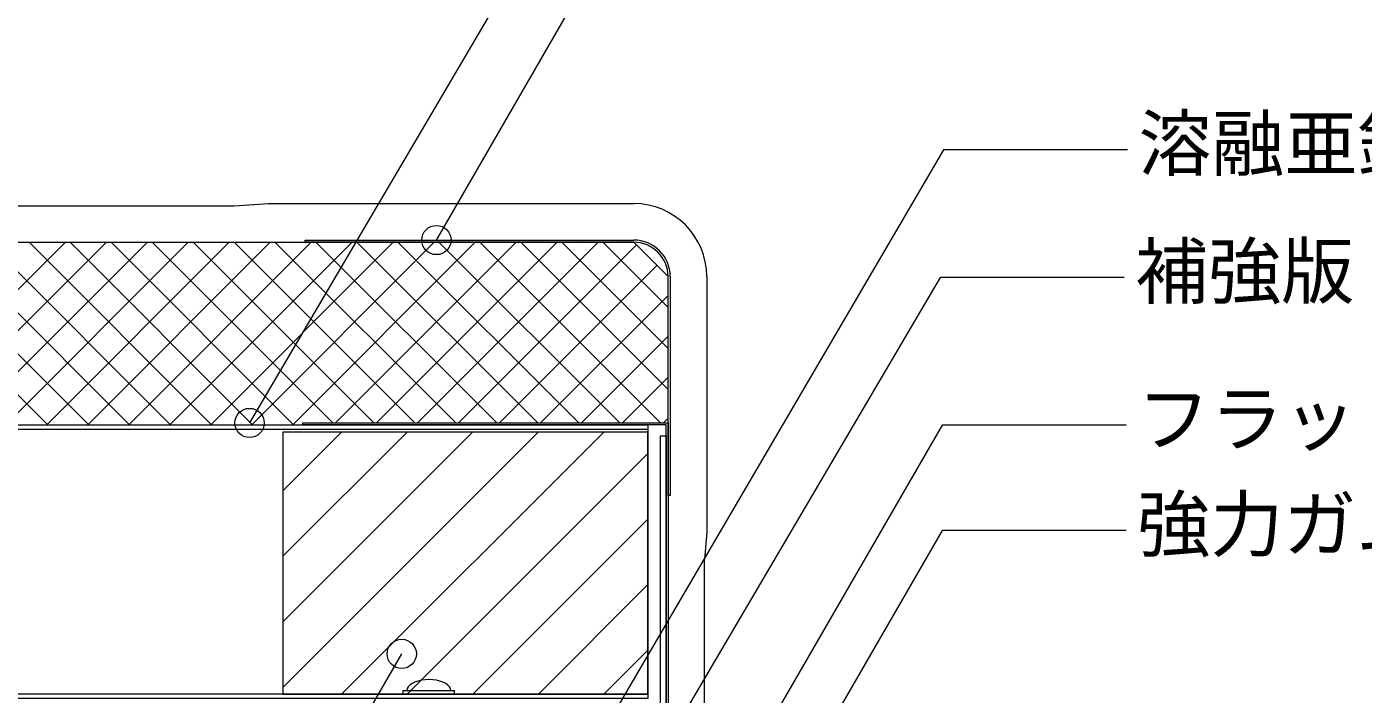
# Model space of a CAD drawing. Units: millimetres, scale not verified. Extents: x -1380 to 1380, y -955 to 955.
# Drawn here: x 93.9 to 459.9, y -243 to -60.2 of the extents above; entities that cross this region are included whole.
import ezdxf
from ezdxf.enums import TextEntityAlignment as Align

# ---------------------------------------------------------------- set-up
doc = ezdxf.new("R2010")
doc.units = ezdxf.units.MM
doc.header["$LTSCALE"] = 3
for name, color, linetype, lineweight in [('0-1_BOUSUI', 1, 'Continuous', 18), ('0-2_MOJI', 7, 'Continuous', 18), ('0-3_HATCH', 9, 'Continuous', 18), ('0-4_KANAMONO', 5, 'Continuous', 18), ('0-7_dekki', 3, 'Continuous', 18), ('0-8_dannnetu', 6, 'Continuous', 18)]:
    doc.layers.add(name, color=color, linetype=linetype, lineweight=lineweight)
doc.styles.add('ＭＳ ゴシック', font='')
doc.styles.get('ＭＳ ゴシック').set_extended_font_data('MS Gothic')

msp = doc.modelspace()

# ---------------------------------------------------------------- linework, layer by layer
at = {"layer": '0-1_BOUSUI'}
msp.add_line((279.507, -308.836), (279.507, -206.044), dxfattribs=at)
for points in [[(-900.065, -109.19), (150.674, -109.19), (160.107, -108.59), (260.107, -108.59)], [(280.107, -128.59), (280.107, -198.59), (279.507, -206.044)]]:
    msp.add_lwpolyline(points, dxfattribs=at)
msp.add_arc((260.107, -128.59), 20, 0, 90, dxfattribs=at)
at = {"layer": '0-2_MOJI'}
for points in [[(315.974, 19.529), (265.536, 19.529), (154.905, -168.69)], [(206.076, -118.59), (269.002, -9.599), (319.44, -9.599)], [(395.362, -93.837), (344.924, -93.837), (221.036, -305.59)], [(394.446, -128.85), (344.008, -128.85), (239.268, -307.19)], [(395.003, -169.266), (344.565, -169.266), (276.578, -287.022)], [(395.003, -198.151), (344.565, -198.151), (276.578, -315.907)], [(94.576, -349.704), (128.582, -349.704), (196.569, -231.948)]]:
    msp.add_lwpolyline(points, dxfattribs=at)
for centre in [(206.076, -118.59), (154.905, -168.69), (196.569, -231.948)]:
    msp.add_circle(centre, 4, dxfattribs=at)
at = {"layer": '0-3_HATCH'}
for p, q in [((99.605, -169.19), (49.605, -119.19)), ((54.448, -169.19), (104.448, -119.19)), ((110.83, -169.19), (60.83, -119.19)), ((65.674, -169.19), (115.674, -119.19)), ((122.055, -169.19), (72.055, -119.19)), ((76.899, -169.19), (126.899, -119.19)), ((133.281, -169.19), (83.281, -119.19)), ((88.124, -169.19), (138.124, -119.19)), ((144.506, -169.19), (94.506, -119.19)), ((99.35, -169.19), (149.35, -119.19)), ((155.731, -169.19), (105.731, -119.19)), ((110.575, -169.19), (160.575, -119.19)), ((166.957, -169.19), (116.957, -119.19)), ((121.8, -169.19), (171.8, -119.19)), ((177.682, -168.69), (128.182, -119.19)), ((133.026, -169.19), (183.026, -119.19)), ((188.907, -168.69), (139.407, -119.19)), ((144.251, -169.19), (194.251, -119.19)), ((200.133, -168.69), (150.633, -119.19)), ((155.476, -169.19), (205.476, -119.19)), ((211.358, -168.69), (161.858, -119.19)), ((166.702, -169.19), (216.702, -119.19)), ((222.583, -168.69), (173.083, -119.19)), ((178.427, -168.69), (227.927, -119.19)), ((233.808, -168.69), (184.308, -119.19)), ((189.652, -168.69), (239.152, -119.19)), ((245.034, -168.69), (195.534, -119.19)), ((200.878, -168.69), (250.378, -119.19)), ((256.259, -168.69), (206.759, -119.19)), ((212.103, -168.69), (260.855, -119.937)), ((267.484, -168.69), (217.984, -119.19)), ((269.507, -159.487), (229.21, -119.19)), ((269.507, -148.262), (240.435, -119.19)), ((269.507, -137.036), (251.66, -119.19)), ((223.328, -168.69), (266.468, -125.55)), ((234.553, -168.69), (269.507, -133.736)), ((245.779, -168.69), (269.507, -144.961)), ((257.004, -168.69), (269.507, -156.186)), ((268.229, -168.69), (269.507, -167.412)), ((164.007, -187.242), (180.06, -171.19)), ((164.007, -205.203), (198.021, -171.19)), ((164.007, -223.164), (215.981, -171.19)), ((164.007, -241.124), (233.942, -171.19)), ((180.102, -242.99), (251.902, -171.19)), ((198.063, -242.99), (264.007, -177.045)), ((216.023, -242.99), (264.007, -195.006)), ((233.984, -242.99), (264.007, -212.966)), ((251.944, -242.99), (264.007, -230.927))]:
    msp.add_line(p, q, dxfattribs=at)
msp.add_lwpolyline([(164.007, -242.99), (264.007, -242.99), (264.007, -171.19), (164.007, -171.19)], close=True, dxfattribs=at)
at = {"layer": '0-4_KANAMONO'}
msp.add_line((260.107, -119.19), (170.107, -119.19), dxfattribs=at)
for points in [[(170.107, -119.19), (170.107, -118.59), (260.107, -118.59)], [(270.107, -128.59), (270.107, -188.59), (269.507, -188.59), (269.507, -128.59)], [(269.007, -318.836), (269.007, -169.19), (169.507, -169.19), (169.507, -168.69), (269.507, -168.69), (269.507, -318.836)]]:
    msp.add_lwpolyline(points, dxfattribs=at)
msp.add_lwpolyline([(124.007, -305.59), (267.407, -305.59), (267.407, -172.19), (269.007, -172.19), (269.007, -307.19), (124.007, -307.19)], close=True, dxfattribs=at)
for radius in [10, 9.4]:
    msp.add_arc((260.107, -128.59), radius, 0, 90, dxfattribs=at)
at = {"layer": '0-7_dekki'}
for p, q in [((-900.065, -170.39), (264.007, -170.39)), ((198.098, -241.469), (198.007, -241.99)), ((201.007, -239.392), (200.151, -239.692)), ((201.955, -239.171), (201.007, -239.392)), ((202.965, -239.036), (201.955, -239.171)), ((210.007, -241.99), (209.916, -241.469)), ((264.007, -242.99), (-900.065, -242.99)), ((197.007, -241.99), (211.007, -241.99)), ((197.007, -242.99), (197.007, -241.99)), ((211.007, -242.99), (211.007, -241.99))]:
    msp.add_line(p, q, dxfattribs=at)
for points in [[(-900.065, -169.19), (264.007, -169.19), (264.007, -244.19), (-900.065, -244.19)], [(200.151, -239.692), (199.411, -240.062), (198.811, -240.49), (198.369, -240.964), (198.098, -241.469)], [(209.916, -241.469), (209.645, -240.964), (209.203, -240.49), (208.604, -240.062), (207.864, -239.692), (207.007, -239.392), (206.059, -239.171), (205.049, -239.036), (204.007, -238.99), (202.965, -239.036)]]:
    msp.add_lwpolyline(points, dxfattribs=at)
at = {"layer": '0-8_dannnetu'}
msp.add_line((-900.065, -119.19), (260.107, -119.19), dxfattribs=at)
msp.add_lwpolyline([(269.507, -168.69), (269.507, -128.59), (260.107, -119.19)], dxfattribs=at)

# ---------------------------------------------------------------- texts
at = {"layer": '0-2_MOJI', "style": 'ＭＳ ゴシック'}
for s, p in [('溶融亜鉛メッキ鋼板(t=1.0)', (398.362, -103.837)), ('補強版：溶融亜鉛メッキ鋼板(t=1.6)', (397.446, -138.85)), ('フラットバー', (398.003, -179.266)), ('強力ガムシール', (398.003, -208.151))]:
    msp.add_text(s, height=14.66, dxfattribs=at).set_placement(p, align=Align.BOTTOM_LEFT)

doc.saveas('drawing.dxf')
